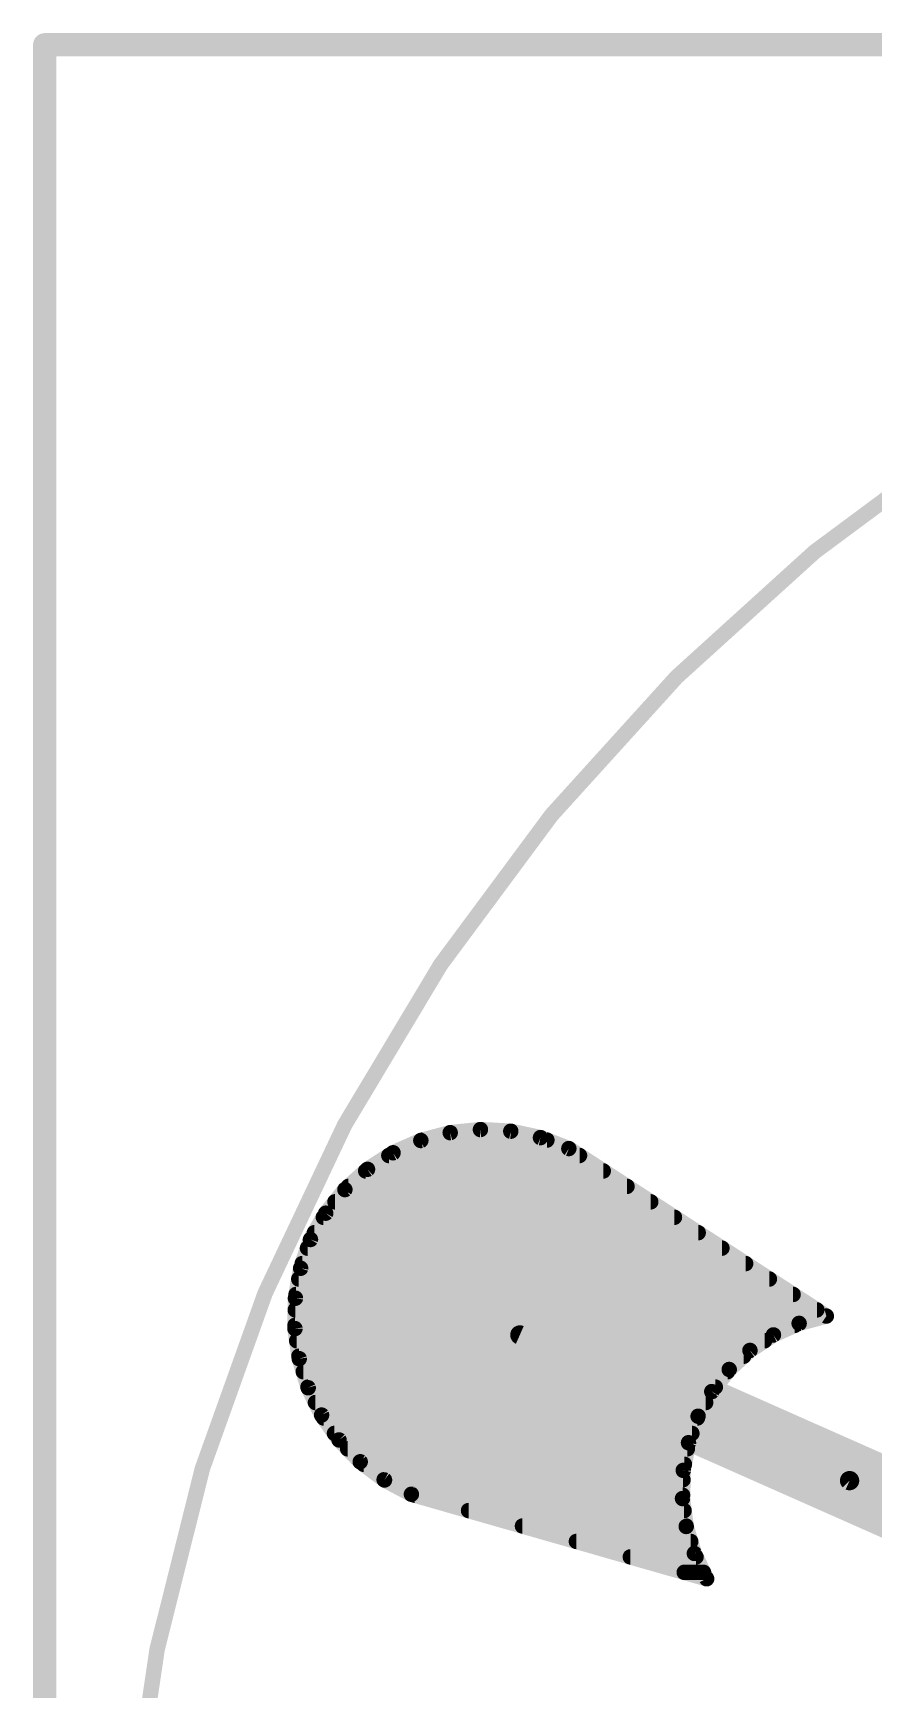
# Model space of a CAD drawing. Extents: x -26.2 to 26.2, y -26.2 to 26.2.
# Drawn here: x -26.15 to -15.08, y 4.35 to 26.15 of the extents above; entities that cross this region are included whole.
import ezdxf

# ---------------------------------------------------------------- set-up
doc = ezdxf.new("R2010")
doc.units = 0
for name, color, linetype in [('1', 12, 'CONTINUOUS'), ('16', 132, 'CONTINUOUS'), ('17', 110, 'CONTINUOUS'), ('20', 53, 'CONTINUOUS'), ('23', 53, 'CONTINUOUS')]:
    doc.layers.add(name, color=color, linetype=linetype)

# ---------------------------------------------------------------- blocks, each defined once
blk = doc.blocks.new('ROUNDP')
at = {"const_width": 0.5}
blk.add_lwpolyline([(0, -0.25, 1), (0, 0.25, 1), (0, -0.25)], format="xyb", dxfattribs=at)

msp = doc.modelspace()

# ---------------------------------------------------------------- linework, layer by layer
at = {"layer": '1'}
for points, const_width in [([(-20.6596, 11.6799), (-21.0464, 11.5771)], 0.2032), ([(-20.2615, 11.7208), (-20.6596, 11.6799)], 0.2032), ([(-19.8619, 11.699), (-20.2615, 11.7208)], 0.2032), ([(-19.4706, 11.615), (-19.8619, 11.699)], 0.2032), ([(-21.0464, 11.5771), (-21.4124, 11.4151)], 0.2032), ([(-21.0264, 11.5824), (-19.3862, 11.5824)], 0.2032), ([(-19.0973, 11.4708), (-19.4706, 11.615)], 0.2032), ([(-15.7062, 9.266), (-19.0973, 11.4708)], 0.2032), ([(-21.4124, 11.4151), (-21.7485, 11.1979)], 0.2032), ([(-21.4679, 11.3792), (-18.9564, 11.3792)], 0.2032), ([(-21.7485, 11.1979), (-22.0465, 10.9307)], 0.2032), ([(-21.7729, 11.176), (-18.6439, 11.176)], 0.2032), ([(-22.0465, 10.9307), (-22.299, 10.6202)], 0.2032), ([(-21.9995, 10.9728), (-18.3313, 10.9728)], 0.2032), ([(-22.299, 10.6202), (-22.4999, 10.2741)], 0.2032), ([(-22.1775, 10.7696), (-18.0188, 10.7696)], 0.2032), ([(-22.3303, 10.5664), (-17.7063, 10.5664)], 0.2032), ([(-22.4999, 10.2741), (-22.6293, 9.8954)], 0.2032), ([(-22.5389, 10.16), (-17.0812, 10.16)], 0.2032), ([(-22.4482, 10.3632), (-17.3937, 10.3632)], 0.2032), ([(-22.6083, 9.9568), (-16.7687, 9.9568)], 0.2032), ([(-22.6293, 9.8954), (-22.698, 9.5011)], 0.2032), ([(-22.654, 9.7536), (-16.4561, 9.7536)], 0.2032), ([(-22.698, 9.5011), (-22.7041, 9.1009)], 0.2032), ([(-22.6894, 9.5504), (-16.1436, 9.5504)], 0.2032), ([(-22.7003, 9.3472), (-15.8311, 9.3472)], 0.2032), ([(-22.7041, 9.1009), (-22.6475, 8.7047)], 0.2032), ([(-22.7034, 9.144), (-16.1217, 9.144)], 0.2032), ([(-16.4025, 9.0177), (-16.0643, 9.1698)], 0.2032), ([(-16.0643, 9.1698), (-15.7062, 9.266)], 0.2032), ([(-22.6812, 8.9408), (-16.5191, 8.9408)], 0.2032), ([(-19.7427, 9.0176), (-15.4, 7.1)], 0.254), ([(-16.7121, 8.8136), (-16.4025, 9.0177)], 0.2032), ([(-22.6522, 8.7376), (-16.7949, 8.7376)], 0.2032), ([(-22.6475, 8.7047), (-22.5297, 8.3223)], 0.2032), ([(-16.9851, 8.5628), (-16.7121, 8.8136)], 0.2032), ([(-22.595, 8.5344), (-17.0076, 8.5344)], 0.2032), ([(-17.2148, 8.2717), (-16.9851, 8.5628)], 0.2032), ([(-22.5324, 8.3312), (-17.1678, 8.3312)], 0.2032), ([(-22.5297, 8.3223), (-22.3535, 7.9629)], 0.2032), ([(-17.395, 7.9477), (-17.2148, 8.2717)], 0.2032), ([(-22.4344, 8.128), (-17.2947, 8.128)], 0.2032), ([(-22.3535, 7.9629), (-22.1232, 7.6356)], 0.2032), ([(-22.3266, 7.9248), (-17.4033, 7.9248)], 0.2032), ([(-17.5213, 7.599), (-17.395, 7.9477)], 0.2032), ([(-22.1837, 7.7216), (-17.4769, 7.7216)], 0.2032), ([(-22.1232, 7.6356), (-21.8446, 7.3483)], 0.2032), ([(-17.5904, 7.2347), (-17.5213, 7.599)], 0.2032), ([(-22.0096, 7.5184), (-17.5366, 7.5184)], 0.2032), ([(-21.8446, 7.3483), (-21.5245, 7.1081)], 0.2032), ([(-21.8005, 7.3152), (-17.5751, 7.3152)], 0.2032), ([(-21.5296, 7.112), (-17.5937, 7.112)], 0.2032), ([(-21.5245, 7.1081), (-21.1707, 6.921)], 0.2032), ([(-17.6005, 6.8641), (-17.5904, 7.2347)], 0.2032), ([(-15.4, 7.1), (-14.76, 6.46)], 0.254), ([(-21.1707, 6.921), (-17.2821, 5.8082)], 0.2032), ([(-21.1282, 6.9088), (-17.5993, 6.9088)], 0.2032), ([(-20.4181, 6.7056), (-17.5793, 6.7056)], 0.2032), ([(-17.5514, 6.4966), (-17.6005, 6.8641)], 0.2032), ([(-19.708, 6.5024), (-17.5522, 6.5024)], 0.2032), ([(-17.4444, 6.1416), (-17.5514, 6.4966)], 0.2032), ([(-18.9979, 6.2992), (-17.4919, 6.2992)], 0.2032), ([(-18.2879, 6.096), (-17.4222, 6.096)], 0.2032), ([(-17.2821, 5.8082), (-17.4444, 6.1416)], 0.2032), ([(-17.5778, 5.8928), (-17.3233, 5.8928)], 0.2032)]:
    msp.add_lwpolyline(points, dxfattribs=dict(at, const_width=const_width))
for points, const_width in [([(-20.6648, 11.7304, 1), (-20.6544, 11.6293)], 0.1016), ([(-20.6466, 11.6308, 1), (-20.6726, 11.7289)], 0.1016), ([(-20.2587, 11.7716, 1), (-20.2643, 11.6701)], 0.1016), ([(-20.2563, 11.6703, 1), (-20.2667, 11.7714)], 0.1016), ([(-19.8512, 11.7487, 1), (-19.8725, 11.6494)], 0.1016), ([(-19.8646, 11.6483, 1), (-19.8591, 11.7498)], 0.1016), ([(-21.0594, 11.6262, 1), (-21.0334, 11.528)], 0.1016), ([(-21.0264, 11.6332, 1), (-21.0264, 11.5316)], 0.1016), ([(-21.0258, 11.5306, 1), (-21.067, 11.6235)], 0.1016), ([(-19.4523, 11.6624, 1), (-19.4889, 11.5676)], 0.1016), ([(-19.4812, 11.5653, 1), (-19.4599, 11.6647)], 0.1016), ([(-19.3862, 11.5316, 1), (-19.3862, 11.6332)], 0.1016), ([(-19.0696, 11.5134, 1), (-19.1249, 11.4282)], 0.1016), ([(-19.1156, 11.4234, 1), (-19.0789, 11.5182)], 0.1016), ([(-21.4679, 11.43, 1), (-21.4679, 11.3284)], 0.1016), ([(-21.4329, 11.4616, 1), (-21.3918, 11.3687)], 0.1016), ([(-21.3848, 11.3724, 1), (-21.4399, 11.4578)], 0.1016), ([(-18.9564, 11.3284, 1), (-18.9564, 11.43)], 0.1016), ([(-21.7729, 11.2268, 1), (-21.7729, 11.1252)], 0.1016), ([(-21.7761, 11.2405, 1), (-21.7209, 11.1552)], 0.1016), ([(-21.7146, 11.16, 1), (-21.7824, 11.2357)], 0.1016), ([(-18.6439, 11.1252, 1), (-18.6439, 11.2268)], 0.1016), ([(-22.0804, 10.9685, 1), (-22.0126, 10.8929)], 0.1016), ([(-22.0071, 10.8987, 1), (-22.0859, 10.9628)], 0.1016), ([(-21.9995, 11.0236, 1), (-21.9995, 10.922)], 0.1016), ([(-18.3313, 10.922, 1), (-18.3313, 11.0236)], 0.1016), ([(-22.3384, 10.6523, 1), (-22.2596, 10.5882)], 0.1016), ([(-22.2551, 10.5947, 1), (-22.343, 10.6457)], 0.1016), ([(-22.1775, 10.8204, 1), (-22.1775, 10.7188)], 0.1016), ([(-18.0188, 10.7188, 1), (-18.0188, 10.8204)], 0.1016), ([(-22.3303, 10.6172, 1), (-22.3303, 10.5156)], 0.1016), ([(-17.7063, 10.5156, 1), (-17.7063, 10.6172)], 0.1016), ([(-22.5389, 10.2108, 1), (-22.5389, 10.1092)], 0.1016), ([(-22.5438, 10.2996, 1), (-22.4559, 10.2486)], 0.1016), ([(-22.4518, 10.2576, 1), (-22.548, 10.2905)], 0.1016), ([(-22.4482, 10.414, 1), (-22.4482, 10.3124)], 0.1016), ([(-17.3937, 10.3124, 1), (-17.3937, 10.414)], 0.1016), ([(-17.0812, 10.1092, 1), (-17.0812, 10.2108)], 0.1016), ([(-22.6083, 10.0076, 1), (-22.6083, 9.906)], 0.1016), ([(-16.7687, 9.906, 1), (-16.7687, 10.0076)], 0.1016), ([(-22.654, 9.8044, 1), (-22.654, 9.7028)], 0.1016), ([(-22.6774, 9.9118, 1), (-22.5813, 9.879)], 0.1016), ([(-22.5793, 9.8867, 1), (-22.6794, 9.9041)], 0.1016), ([(-16.4561, 9.7028, 1), (-16.4561, 9.8044)], 0.1016), ([(-22.6472, 9.5003, 1), (-22.7488, 9.5019)], 0.1016), ([(-22.6894, 9.6012, 1), (-22.6894, 9.4996)], 0.1016), ([(-16.1436, 9.4996, 1), (-16.1436, 9.6012)], 0.1016), ([(-22.7003, 9.398, 1), (-22.7003, 9.2964)], 0.1016), ([(-22.748, 9.5098, 1), (-22.6479, 9.4924)], 0.1016), ([(-15.8311, 9.2964, 1), (-15.8311, 9.398)], 0.1016), ([(-22.6538, 9.1081, 1), (-22.7544, 9.0938)], 0.1016), ([(-22.7034, 9.1948, 1), (-22.7034, 9.0932)], 0.1016), ([(-16.1217, 9.0932, 1), (-16.1217, 9.1948)], 0.1016), ([(-16.0775, 9.2189, 1), (-16.0511, 9.1207)], 0.1016), ([(-16.0435, 9.1235, 1), (-16.0851, 9.2161)], 0.1016), ([(-15.7339, 9.2234, 1), (-15.6785, 9.3086)], 0.1016), ([(-15.693, 9.217, 1), (-15.7194, 9.3151)], 0.1016), ([(-22.7549, 9.1017, 1), (-22.6533, 9.1002)], 0.1016), ([(-22.6812, 8.9916, 1), (-22.6812, 8.89)], 0.1016), ([(-19.7171, 9.0756, 1), (-19.7683, 8.9595)], 0.127), ([(-16.5191, 8.89, 1), (-16.5191, 8.9916)], 0.1016), ([(-16.4233, 9.064, 1), (-16.3816, 8.9714)], 0.1016), ([(-16.3745, 8.9753, 1), (-16.4304, 9.0601)], 0.1016), ([(-22.6522, 8.7884, 1), (-22.6522, 8.6868)], 0.1016), ([(-22.599, 8.7197, 1), (-22.6961, 8.6898)], 0.1016), ([(-22.6978, 8.6976, 1), (-22.5972, 8.7119)], 0.1016), ([(-16.7949, 8.6868, 1), (-16.7949, 8.7884)], 0.1016), ([(-16.74, 8.8561, 1), (-16.6841, 8.7712)], 0.1016), ([(-16.6777, 8.7762, 1), (-16.7464, 8.8511)], 0.1016), ([(-22.595, 8.5852, 1), (-22.595, 8.4836)], 0.1016), ([(-17.0195, 8.6002, 1), (-16.9508, 8.5254)], 0.1016), ([(-16.9453, 8.5314, 1), (-17.025, 8.5943)], 0.1016), ([(-17.0076, 8.4836, 1), (-17.0076, 8.5852)], 0.1016), ([(-22.5324, 8.382, 1), (-22.5324, 8.2804)], 0.1016), ([(-22.4841, 8.3446, 1), (-22.5753, 8.2999)], 0.1016), ([(-22.5782, 8.3073, 1), (-22.4811, 8.3372)], 0.1016), ([(-17.2546, 8.3031, 1), (-17.1749, 8.2402)], 0.1016), ([(-17.1704, 8.247, 1), (-17.2592, 8.2964)], 0.1016), ([(-17.1678, 8.2804, 1), (-17.1678, 8.382)], 0.1016), ([(-22.4344, 8.1788, 1), (-22.4344, 8.0772)], 0.1016), ([(-17.2947, 8.0772, 1), (-17.2947, 8.1788)], 0.1016), ([(-22.3119, 7.9922, 1), (-22.395, 7.9337)], 0.1016), ([(-22.3991, 7.9406, 1), (-22.3079, 7.9853)], 0.1016), ([(-22.3266, 7.9756, 1), (-22.3266, 7.874)], 0.1016), ([(-17.4394, 7.9723, 1), (-17.3506, 7.923)], 0.1016), ([(-17.3472, 7.9304, 1), (-17.4428, 7.965)], 0.1016), ([(-17.4033, 7.874, 1), (-17.4033, 7.9756)], 0.1016), ([(-22.1837, 7.7724, 1), (-22.1837, 7.6708)], 0.1016), ([(-22.0867, 7.671, 1), (-22.1597, 7.6002)], 0.1016), ([(-22.1648, 7.6064, 1), (-22.0817, 7.6648)], 0.1016), ([(-17.5691, 7.6163, 1), (-17.4735, 7.5817)], 0.1016), ([(-17.4714, 7.5896, 1), (-17.5712, 7.6085)], 0.1016), ([(-17.4769, 7.6708, 1), (-17.4769, 7.7724)], 0.1016), ([(-22.0096, 7.5692, 1), (-22.0096, 7.4676)], 0.1016), ([(-21.8141, 7.3889, 1), (-21.8751, 7.3077)], 0.1016), ([(-21.8811, 7.3129, 1), (-21.8081, 7.3837)], 0.1016), ([(-21.8005, 7.366, 1), (-21.8005, 7.2644)], 0.1016), ([(-17.5751, 7.2644, 1), (-17.5751, 7.366)], 0.1016), ([(-17.5366, 7.4676, 1), (-17.5366, 7.5692)], 0.1016), ([(-21.5296, 7.1628, 1), (-21.5296, 7.0612)], 0.1016), ([(-21.5007, 7.153, 1), (-21.5482, 7.0632)], 0.1016), ([(-21.555, 7.0675, 1), (-21.494, 7.1488)], 0.1016), ([(-17.5396, 7.2333, 1), (-17.6412, 7.2361)], 0.1016), ([(-17.6403, 7.2442, 1), (-17.5405, 7.2253)], 0.1016), ([(-17.5937, 7.0612, 1), (-17.5937, 7.1628)], 0.1016), ([(-15.3551, 7.1449, 1), (-15.4449, 7.0551)], 0.127), ([(-15.4256, 7.0419, 1), (-15.3744, 7.1581)], 0.127), ([(-21.1567, 6.9698, 1), (-21.1847, 6.8721)], 0.1016), ([(-21.1945, 6.8761, 1), (-21.147, 6.9659)], 0.1016), ([(-21.1282, 6.9596, 1), (-21.1282, 6.858)], 0.1016), ([(-17.5993, 6.858, 1), (-17.5993, 6.9596)], 0.1016), ([(-20.4181, 6.7564, 1), (-20.4181, 6.6548)], 0.1016), ([(-17.5502, 6.8708, 1), (-17.6509, 6.8574)], 0.1016), ([(-17.6513, 6.8655, 1), (-17.5497, 6.8627)], 0.1016), ([(-17.5793, 6.6548, 1), (-17.5793, 6.7564)], 0.1016), ([(-19.708, 6.5532, 1), (-19.708, 6.4516)], 0.1016), ([(-17.5028, 6.5112, 1), (-17.6001, 6.4819)], 0.1016), ([(-17.6018, 6.4898, 1), (-17.5011, 6.5033)], 0.1016), ([(-17.5522, 6.4516, 1), (-17.5522, 6.5532)], 0.1016), ([(-18.9979, 6.35, 1), (-18.9979, 6.2484)], 0.1016), ([(-17.4919, 6.2484, 1), (-17.4919, 6.35)], 0.1016), ([(-18.2879, 6.1468, 1), (-18.2879, 6.0452)], 0.1016), ([(-17.3987, 6.1638, 1), (-17.49, 6.1193)], 0.1016), ([(-17.493, 6.1269, 1), (-17.3957, 6.1562)], 0.1016), ([(-17.4222, 6.0452, 1), (-17.4222, 6.1468)], 0.1016), ([(-17.5778, 5.9436, 1), (-17.5778, 5.842)], 0.1016), ([(-17.3233, 5.842, 1), (-17.3233, 5.9436)], 0.1016), ([(-17.296, 5.7593, 1), (-17.2681, 5.857)], 0.1016), ([(-17.3277, 5.7859, 1), (-17.2364, 5.8304)], 0.1016)]:
    msp.add_lwpolyline(points, format="xyb", dxfattribs=dict(at, const_width=const_width))
at = {"layer": '16'}
for points, const_width in [([(-26, 26), (26, 26)], 0.3048), ([(-26, -26), (-26, 26)], 0.3048), ([(-21.0464, 11.5771), (-20.6596, 11.6798)], 0.2032), ([(-20.6596, 11.6798), (-20.2615, 11.7208)], 0.2032), ([(-20.2615, 11.7208), (-19.8619, 11.699)], 0.2032), ([(-19.8619, 11.699), (-19.4706, 11.615)], 0.2032), ([(-21.4123, 11.4151), (-21.0464, 11.5771)], 0.2032), ([(-21.0263, 11.5824), (-19.3862, 11.5824)], 0.2032), ([(-19.4706, 11.615), (-19.0973, 11.4708)], 0.2032), ([(-19.0973, 11.4708), (-15.7062, 9.266)], 0.2032), ([(-21.7485, 11.1978), (-21.4123, 11.4151)], 0.2032), ([(-21.4678, 11.3792), (-18.9564, 11.3792)], 0.2032), ([(-22.0465, 10.9307), (-21.7485, 11.1978)], 0.2032), ([(-21.7728, 11.176), (-18.6439, 11.176)], 0.2032), ([(-22.299, 10.6202), (-22.0465, 10.9307)], 0.2032), ([(-21.9995, 10.9728), (-18.3313, 10.9728)], 0.2032), ([(-22.4999, 10.2741), (-22.299, 10.6202)], 0.2032), ([(-22.1775, 10.7696), (-18.0188, 10.7696)], 0.2032), ([(-22.3302, 10.5664), (-17.7063, 10.5664)], 0.2032), ([(-22.6294, 9.8954), (-22.4999, 10.2741)], 0.2032), ([(-22.5389, 10.16), (-17.0812, 10.16)], 0.2032), ([(-22.4482, 10.3632), (-17.3937, 10.3632)], 0.2032), ([(-22.6084, 9.9568), (-16.7687, 9.9568)], 0.2032), ([(-22.698, 9.5011), (-22.6294, 9.8954)], 0.2032), ([(-22.654, 9.7536), (-16.4561, 9.7536)], 0.2032), ([(-22.7041, 9.1009), (-22.698, 9.5011)], 0.2032), ([(-22.6894, 9.5504), (-16.1436, 9.5504)], 0.2032), ([(-22.7003, 9.3472), (-15.8311, 9.3472)], 0.2032), ([(-13.97, 6.46), (-19.7427, 9.0176)], 1.016), ([(-22.6475, 8.7047), (-22.7041, 9.1009)], 0.2032), ([(-22.7034, 9.144), (-16.1217, 9.144)], 0.2032), ([(-16.0643, 9.1698), (-16.4025, 9.0177)], 0.2032), ([(-15.7062, 9.266), (-16.0643, 9.1698)], 0.2032), ([(-22.6812, 8.9408), (-16.5191, 8.9408)], 0.2032), ([(-16.4025, 9.0177), (-16.7121, 8.8136)], 0.2032), ([(-22.6522, 8.7376), (-16.7948, 8.7376)], 0.2032), ([(-22.5297, 8.3223), (-22.6475, 8.7047)], 0.2032), ([(-16.7121, 8.8136), (-16.9851, 8.5628)], 0.2032), ([(-22.5951, 8.5344), (-17.0076, 8.5344)], 0.2032), ([(-16.9851, 8.5628), (-17.2148, 8.2717)], 0.2032), ([(-22.5325, 8.3312), (-17.1678, 8.3312)], 0.2032), ([(-22.3535, 7.9629), (-22.5297, 8.3223)], 0.2032), ([(-17.2148, 8.2717), (-17.395, 7.9477)], 0.2032), ([(-22.4344, 8.128), (-17.2947, 8.128)], 0.2032), ([(-22.1232, 7.6356), (-22.3535, 7.9629)], 0.2032), ([(-22.3267, 7.9248), (-17.4033, 7.9248)], 0.2032), ([(-17.395, 7.9477), (-17.5213, 7.599)], 0.2032), ([(-22.1837, 7.7216), (-17.4769, 7.7216)], 0.2032), ([(-21.8446, 7.3483), (-22.1232, 7.6356)], 0.2032), ([(-17.5213, 7.599), (-17.5904, 7.2347)], 0.2032), ([(-22.0096, 7.5184), (-17.5366, 7.5184)], 0.2032), ([(-21.5245, 7.1081), (-21.8446, 7.3483)], 0.2032), ([(-21.8005, 7.3152), (-17.5751, 7.3152)], 0.2032), ([(-21.5297, 7.112), (-17.5937, 7.112)], 0.2032), ([(-21.1707, 6.921), (-21.5245, 7.1081)], 0.2032), ([(-17.5904, 7.2347), (-17.6005, 6.8641)], 0.2032), ([(-17.2821, 5.8082), (-21.1707, 6.921)], 0.2032), ([(-21.1282, 6.9088), (-17.5993, 6.9088)], 0.2032), ([(-20.4181, 6.7056), (-17.5793, 6.7056)], 0.2032), ([(-17.6005, 6.8641), (-17.5514, 6.4966)], 0.2032), ([(-19.708, 6.5024), (-17.5522, 6.5024)], 0.2032), ([(-17.5514, 6.4966), (-17.4444, 6.1416)], 0.2032), ([(-18.9979, 6.2992), (-17.4919, 6.2992)], 0.2032), ([(-18.2879, 6.096), (-17.4222, 6.096)], 0.2032), ([(-17.4444, 6.1416), (-17.2821, 5.8082)], 0.2032), ([(-17.5778, 5.8928), (-17.3233, 5.8928)], 0.2032)]:
    msp.add_lwpolyline(points, dxfattribs=dict(at, const_width=const_width))
for points, const_width in [([(-26, 26.0762, 1), (-26, 25.9238)], 0.1524), ([(-25.9238, 26, 1), (-26.0762, 26)], 0.1524), ([(-20.6648, 11.7303, 1), (-20.6544, 11.6293)], 0.1016), ([(-20.6465, 11.6307, 1), (-20.6726, 11.7289)], 0.1016), ([(-20.2587, 11.7715, 1), (-20.2642, 11.6701)], 0.1016), ([(-20.2563, 11.6703, 1), (-20.2667, 11.7713)], 0.1016), ([(-19.8512, 11.7487, 1), (-19.8725, 11.6493)], 0.1016), ([(-19.8646, 11.6483, 1), (-19.8591, 11.7497)], 0.1016), ([(-21.0594, 11.6262, 1), (-21.0333, 11.528)], 0.1016), ([(-21.0263, 11.6332, 1), (-21.0263, 11.5316)], 0.1016), ([(-21.0258, 11.5306, 1), (-21.0669, 11.6235)], 0.1016), ([(-19.4523, 11.6624, 1), (-19.4889, 11.5676)], 0.1016), ([(-19.4812, 11.5653, 1), (-19.4599, 11.6646)], 0.1016), ([(-19.3862, 11.5316, 1), (-19.3862, 11.6332)], 0.1016), ([(-19.0696, 11.5134, 1), (-19.1249, 11.4282)], 0.1016), ([(-19.1156, 11.4234, 1), (-19.0789, 11.5182)], 0.1016), ([(-21.4678, 11.43, 1), (-21.4678, 11.3284)], 0.1016), ([(-21.4329, 11.4615, 1), (-21.3918, 11.3686)], 0.1016), ([(-21.3848, 11.3724, 1), (-21.4399, 11.4577)], 0.1016), ([(-18.9564, 11.3284, 1), (-18.9564, 11.43)], 0.1016), ([(-21.7728, 11.2268, 1), (-21.7728, 11.1252)], 0.1016), ([(-21.776, 11.2405, 1), (-21.7209, 11.1552)], 0.1016), ([(-21.7146, 11.16, 1), (-21.7824, 11.2357)], 0.1016), ([(-18.6439, 11.1252, 1), (-18.6439, 11.2268)], 0.1016), ([(-22.0804, 10.9685, 1), (-22.0126, 10.8929)], 0.1016), ([(-22.0071, 10.8986, 1), (-22.0859, 10.9627)], 0.1016), ([(-21.9995, 11.0236, 1), (-21.9995, 10.922)], 0.1016), ([(-18.3313, 10.922, 1), (-18.3313, 11.0236)], 0.1016), ([(-22.3384, 10.6523, 1), (-22.2596, 10.5882)], 0.1016), ([(-22.2551, 10.5947, 1), (-22.3429, 10.6457)], 0.1016), ([(-22.1775, 10.8204, 1), (-22.1775, 10.7188)], 0.1016), ([(-18.0188, 10.7188, 1), (-18.0188, 10.8204)], 0.1016), ([(-22.3302, 10.6172, 1), (-22.3302, 10.5156)], 0.1016), ([(-17.7063, 10.5156, 1), (-17.7063, 10.6172)], 0.1016), ([(-22.5389, 10.2108, 1), (-22.5389, 10.1092)], 0.1016), ([(-22.5438, 10.2996, 1), (-22.4559, 10.2486)], 0.1016), ([(-22.4518, 10.2576, 1), (-22.5479, 10.2905)], 0.1016), ([(-22.4482, 10.414, 1), (-22.4482, 10.3124)], 0.1016), ([(-17.3937, 10.3124, 1), (-17.3937, 10.414)], 0.1016), ([(-17.0812, 10.1092, 1), (-17.0812, 10.2108)], 0.1016), ([(-22.6084, 10.0076, 1), (-22.6084, 9.906)], 0.1016), ([(-16.7687, 9.906, 1), (-16.7687, 10.0076)], 0.1016), ([(-22.654, 9.8044, 1), (-22.654, 9.7028)], 0.1016), ([(-22.6774, 9.9118, 1), (-22.5813, 9.879)], 0.1016), ([(-22.5793, 9.8867, 1), (-22.6794, 9.9041)], 0.1016), ([(-16.4561, 9.7028, 1), (-16.4561, 9.8044)], 0.1016), ([(-22.6472, 9.5003, 1), (-22.7488, 9.5019)], 0.1016), ([(-22.6894, 9.6012, 1), (-22.6894, 9.4996)], 0.1016), ([(-16.1436, 9.4996, 1), (-16.1436, 9.6012)], 0.1016), ([(-22.7003, 9.398, 1), (-22.7003, 9.2964)], 0.1016), ([(-22.748, 9.5098, 1), (-22.6479, 9.4924)], 0.1016), ([(-19.6398, 9.2498, 1), (-19.8456, 8.7853)], 0.508), ([(-15.8311, 9.2964, 1), (-15.8311, 9.398)], 0.1016), ([(-22.6538, 9.1081, 1), (-22.7544, 9.0938)], 0.1016), ([(-22.7034, 9.1948, 1), (-22.7034, 9.0932)], 0.1016), ([(-16.1217, 9.0932, 1), (-16.1217, 9.1948)], 0.1016), ([(-16.0775, 9.2189, 1), (-16.0511, 9.1207)], 0.1016), ([(-16.0435, 9.1235, 1), (-16.0851, 9.2161)], 0.1016), ([(-15.7339, 9.2234, 1), (-15.6785, 9.3086)], 0.1016), ([(-15.693, 9.217, 1), (-15.7194, 9.3151)], 0.1016), ([(-22.7549, 9.1017, 1), (-22.6533, 9.1002)], 0.1016), ([(-22.6812, 8.9916, 1), (-22.6812, 8.89)], 0.1016), ([(-16.5191, 8.89, 1), (-16.5191, 8.9916)], 0.1016), ([(-16.4233, 9.064, 1), (-16.3816, 8.9714)], 0.1016), ([(-16.3745, 8.9753, 1), (-16.4304, 9.0601)], 0.1016), ([(-22.6522, 8.7884, 1), (-22.6522, 8.6868)], 0.1016), ([(-22.599, 8.7197, 1), (-22.6961, 8.6898)], 0.1016), ([(-22.6978, 8.6976, 1), (-22.5973, 8.7119)], 0.1016), ([(-16.7948, 8.6868, 1), (-16.7948, 8.7884)], 0.1016), ([(-16.74, 8.8561, 1), (-16.6841, 8.7712)], 0.1016), ([(-16.6777, 8.7762, 1), (-16.7464, 8.8511)], 0.1016), ([(-22.5951, 8.5852, 1), (-22.5951, 8.4836)], 0.1016), ([(-17.0195, 8.6002, 1), (-16.9508, 8.5254)], 0.1016), ([(-16.9453, 8.5314, 1), (-17.025, 8.5943)], 0.1016), ([(-17.0076, 8.4836, 1), (-17.0076, 8.5852)], 0.1016), ([(-22.5325, 8.382, 1), (-22.5325, 8.2804)], 0.1016), ([(-22.4841, 8.3446, 1), (-22.5753, 8.2999)], 0.1016), ([(-22.5783, 8.3073, 1), (-22.4812, 8.3372)], 0.1016), ([(-17.2546, 8.3031, 1), (-17.1749, 8.2402)], 0.1016), ([(-17.1704, 8.247, 1), (-17.2592, 8.2964)], 0.1016), ([(-17.1678, 8.2804, 1), (-17.1678, 8.382)], 0.1016), ([(-22.4344, 8.1788, 1), (-22.4344, 8.0772)], 0.1016), ([(-17.2947, 8.0772, 1), (-17.2947, 8.1788)], 0.1016), ([(-22.3119, 7.9922, 1), (-22.395, 7.9337)], 0.1016), ([(-22.3991, 7.9406, 1), (-22.3079, 7.9853)], 0.1016), ([(-22.3267, 7.9756, 1), (-22.3267, 7.874)], 0.1016), ([(-17.4394, 7.9723, 1), (-17.3506, 7.923)], 0.1016), ([(-17.3472, 7.9304, 1), (-17.4428, 7.965)], 0.1016), ([(-17.4033, 7.874, 1), (-17.4033, 7.9756)], 0.1016), ([(-22.1837, 7.7724, 1), (-22.1837, 7.6708)], 0.1016), ([(-22.0868, 7.671, 1), (-22.1597, 7.6002)], 0.1016), ([(-22.1648, 7.6064, 1), (-22.0817, 7.6648)], 0.1016), ([(-17.5691, 7.6163, 1), (-17.4735, 7.5817)], 0.1016), ([(-17.4714, 7.5896, 1), (-17.5712, 7.6085)], 0.1016), ([(-17.4769, 7.6708, 1), (-17.4769, 7.7724)], 0.1016), ([(-22.0096, 7.5692, 1), (-22.0096, 7.4676)], 0.1016), ([(-21.8141, 7.3889, 1), (-21.8751, 7.3077)], 0.1016), ([(-21.8811, 7.3129, 1), (-21.8081, 7.3837)], 0.1016), ([(-21.8005, 7.366, 1), (-21.8005, 7.2644)], 0.1016), ([(-17.5751, 7.2644, 1), (-17.5751, 7.366)], 0.1016), ([(-17.5366, 7.4676, 1), (-17.5366, 7.5692)], 0.1016), ([(-21.5297, 7.1628, 1), (-21.5297, 7.0612)], 0.1016), ([(-21.5007, 7.153, 1), (-21.5482, 7.0632)], 0.1016), ([(-21.555, 7.0675, 1), (-21.494, 7.1487)], 0.1016), ([(-17.5396, 7.2333, 1), (-17.6412, 7.2361)], 0.1016), ([(-17.6403, 7.2442, 1), (-17.5405, 7.2253)], 0.1016), ([(-17.5937, 7.0612, 1), (-17.5937, 7.1628)], 0.1016), ([(-21.1567, 6.9698, 1), (-21.1847, 6.8721)], 0.1016), ([(-21.1945, 6.8761, 1), (-21.147, 6.9659)], 0.1016), ([(-21.1282, 6.9596, 1), (-21.1282, 6.858)], 0.1016), ([(-17.5993, 6.858, 1), (-17.5993, 6.9596)], 0.1016), ([(-20.4181, 6.7564, 1), (-20.4181, 6.6548)], 0.1016), ([(-17.5502, 6.8708, 1), (-17.6509, 6.8574)], 0.1016), ([(-17.6513, 6.8655, 1), (-17.5497, 6.8627)], 0.1016), ([(-17.5793, 6.6548, 1), (-17.5793, 6.7564)], 0.1016), ([(-19.708, 6.5532, 1), (-19.708, 6.4516)], 0.1016), ([(-17.5028, 6.5112, 1), (-17.6001, 6.4819)], 0.1016), ([(-17.6018, 6.4898, 1), (-17.5011, 6.5033)], 0.1016), ([(-17.5522, 6.4516, 1), (-17.5522, 6.5532)], 0.1016), ([(-18.9979, 6.35, 1), (-18.9979, 6.2484)], 0.1016), ([(-17.4919, 6.2484, 1), (-17.4919, 6.35)], 0.1016), ([(-18.2879, 6.1468, 1), (-18.2879, 6.0452)], 0.1016), ([(-17.3987, 6.1638, 1), (-17.49, 6.1193)], 0.1016), ([(-17.493, 6.1269, 1), (-17.3957, 6.1562)], 0.1016), ([(-17.4222, 6.0452, 1), (-17.4222, 6.1468)], 0.1016), ([(-17.5778, 5.9436, 1), (-17.5778, 5.842)], 0.1016), ([(-17.3233, 5.842, 1), (-17.3233, 5.9436)], 0.1016), ([(-17.296, 5.7593, 1), (-17.2681, 5.857)], 0.1016), ([(-17.3277, 5.7859, 1), (-17.2364, 5.8304)], 0.1016)]:
    msp.add_lwpolyline(points, format="xyb", dxfattribs=dict(at, const_width=const_width))
at = {"layer": '20', "const_width": 0.2032}
msp.add_lwpolyline([(0, -25, 1), (0, 25, 1), (0, -25)], format="xyb", dxfattribs=at)
at = {"layer": '23'}
msp.add_point((-19.77, 9.03), dxfattribs=at)

# ---------------------------------------------------------------- block references
at = {"layer": '17', "xscale": 4.064, "yscale": 4.064, "rotation": 335.5}
msp.add_blockref('ROUNDP', (-19.7427, 9.0176), dxfattribs=at)
msp.add_blockref('ROUNDP', (-19.7427, 9.0176), dxfattribs=at)

doc.saveas('drawing.dxf')
